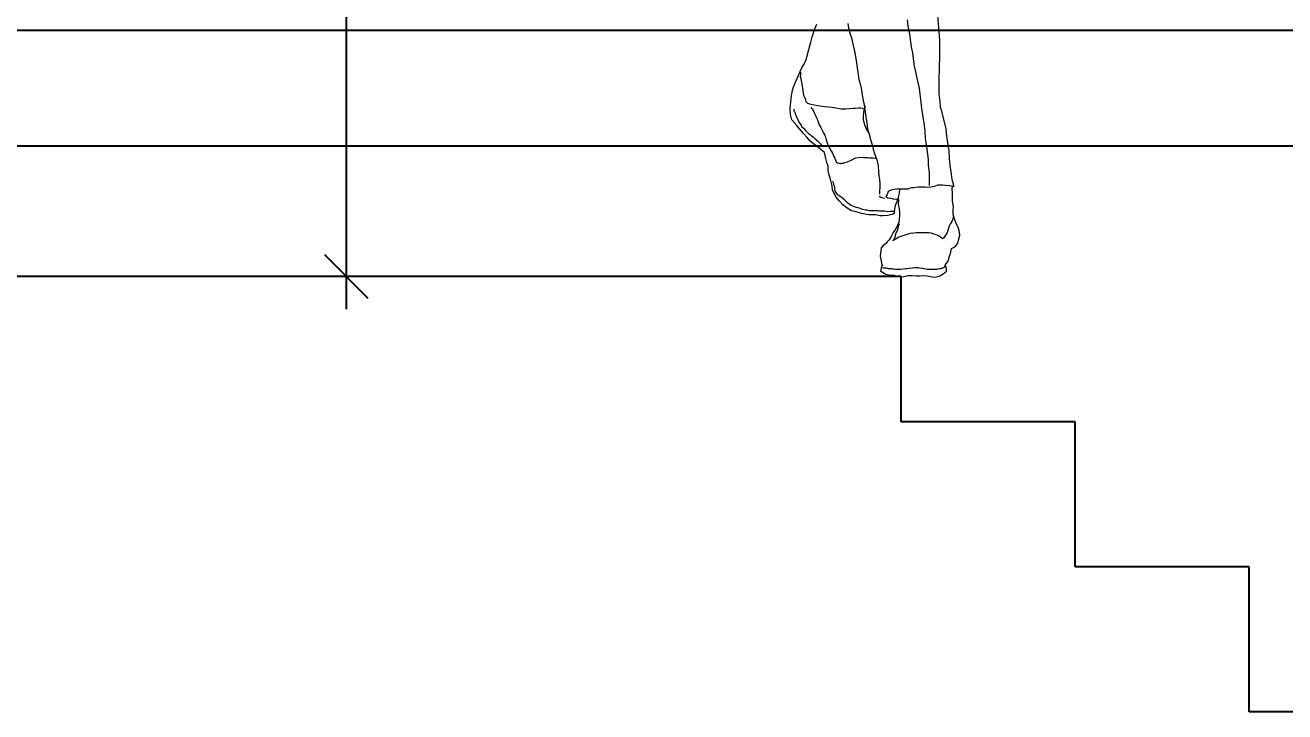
# Model space of a CAD drawing. Header units: centimetres. Extents: x 77721 to 213373, y -51694 to -17847.
# Drawn here: x 79122.8 to 79296.6, y -25289.6 to -25194.9 of the extents above; entities that cross this region are included whole.
import ezdxf

# ---------------------------------------------------------------- set-up
doc = ezdxf.new("R2010")
doc.units = ezdxf.units.CM
doc.header["$LTSCALE"] = 5
doc.header["$MEASUREMENT"] = 0
doc.layers.add('A-FURN', color=25, linetype='Continuous', lineweight=15, true_color=0xa46651)
doc.layers.add('KOTI', color=4, linetype='Continuous')
doc.styles.add('4-', font='simp.shx', dxfattribs={"width": 0.75})
doc.dimstyles.new('KOTI_K50.0cm', dxfattribs={"dimtxt": 12.5, "dimasz": 12.5, "dimexe": 12.5, "dimexo": 0, "dimgap": 2, "dimtad": 1, "dimdec": 1, "dimrnd": 0.1, "dimdsep": 46, "dimtxsty": '4-', "dimtsz": 3, "dimcen": 0.09, "dimdle": 4.5, "dimclrd": 256, "dimclrt": 256, "dimaunit": 1, "dimazin": 2, "dimtfac": 1, "dimtdec": 4, "dimtix": 1, "dimtmove": 2, "dimatfit": 3, "dimfxl": 12.5, "dimfxlon": 1, "dimtvp": 1, "dimtolj": 1, "dimtzin": 0, "dimarcsym": 0})

# ---------------------------------------------------------------- blocks, each defined once
blk = doc.blocks.new('*D195')
at = {"layer": 'Defpoints', "color": 0, "linetype": 'Continuous', "transparency": 16777216}
for p in [(79167.15, -25026.16), (79253.7, -25026.16), (79243.7, -25229.55)]:
    blk.add_point(p, dxfattribs=at)
at = {"layer": 'KOTI', "linetype": 'Continuous', "lineweight": -2, "transparency": 16777216}
for p, q in [((79167.15, -25234.05), (79167.15, -25021.66)), ((79170.15, -25029.16), (79164.15, -25023.16)), ((79170.15, -25232.55), (79164.15, -25226.55))]:
    blk.add_line(p, q, dxfattribs=at)
at = {"layer": 'KOTI', "color": 0, "linetype": 'Continuous', "lineweight": -2, "transparency": 16777216}
for p, q in [((79179.65, -25026.16), (79154.65, -25026.16)), ((79179.65, -25229.55), (79154.65, -25229.55))]:
    blk.add_line(p, q, dxfattribs=at)
at = {"layer": 'KOTI', "linetype": 'Continuous', "transparency": 16777216, "insert": (79158.9, -25127.86), "char_height": 12.5, "attachment_point": 5, "rotation": 90, "style": '4-'}
blk.add_mtext('\\A1;203.4', dxfattribs=at)
blk = doc.blocks.new('PEOPLE11')
at = {"linetype": 'Continuous'}
for points in [[(-0.05845, 0.19997), (-0.05782, 0.1961), (-0.05667, 0.1914), (-0.05563, 0.18869), (-0.05531, 0.18722), (-0.05301, 0.17667), (-0.05197, 0.17082), (-0.05072, 0.1632), (-0.04998, 0.15798), (-0.04967, 0.15568), (-0.04863, 0.15244), (-0.0479, 0.14889), (-0.04748, 0.14555), (-0.04654, 0.14064), (-0.04549, 0.13563), (-0.04497, 0.13228), (-0.04445, 0.12821), (-0.04372, 0.12299), (-0.0433, 0.11975), (-0.04309, 0.1185), (-0.04257, 0.11557), (-0.04173, 0.11275), (-0.041, 0.11024), (-0.04017, 0.10774), (-0.03933, 0.10429), (-0.03839, 0.10095), (-0.03766, 0.09834), (-0.03662, 0.09541), (-0.03568, 0.09249), (-0.03515, 0.09029), (-0.03463, 0.08789), (-0.03421, 0.08309), (-0.0339, 0.08016), (-0.03359, 0.07692), (-0.03327, 0.07369), (-0.03327, 0.07055), (-0.03338, 0.06826), (-0.03338, 0.06544)], [(0.01227, 0.20623), (0.01342, 0.19349), (0.01394, 0.18701), (0.01394, 0.18158), (0.01383, 0.17667), (0.01383, 0.17239), (0.01362, 0.16696), (0.01362, 0.16257), (0.01342, 0.15725), (0.01342, 0.15401), (0.01321, 0.14837), (0.01342, 0.1445), (0.01404, 0.13813), (0.01436, 0.13395), (0.01488, 0.1326), (0.01686, 0.12445), (0.01874, 0.11682), (0.01947, 0.11118), (0.02041, 0.10429), (0.02115, 0.09969), (0.02146, 0.09353), (0.02209, 0.08831), (0.02313, 0.0811), (0.02365, 0.07713), (0.02428, 0.07442), (0.02522, 0.07139), (0.02323, 0.07181), (0.02167, 0.07202), (0.01864, 0.07233), (0.01624, 0.07264), (0.01258, 0.07254), (0.00966, 0.0716), (0.00704, 0.07097), (0.00443, 0.07076), (0.00234, 0.07097), (-0.00048, 0.07087), (-0.00288, 0.07087), (-0.00486, 0.07066), (-0.00643, 0.07055), (-0.00821, 0.07034), (-0.01009, 0.06982), (-0.01123, 0.0694), (-0.01405, 0.0694), (-0.01687, 0.0694), (-0.01949, 0.0694), (-0.02189, 0.06909), (-0.0246, 0.06857), (-0.02669, 0.06752), (-0.02753, 0.06533), (-0.02847, 0.06355), (-0.02701, 0.06261), (-0.0246, 0.0623), (-0.02262, 0.06188), (-0.02001, 0.06157), (-0.01855, 0.06126), (-0.01855, 0.06094), (-0.01865, 0.0575), (-0.01792, 0.05405), (-0.01781, 0.05165), (-0.01781, 0.04831), (-0.01823, 0.0434), (-0.01959, 0.04026), (-0.02126, 0.03713), (-0.02272, 0.03525), (-0.02439, 0.03212), (-0.02596, 0.0294), (-0.02721, 0.02825), (-0.02868, 0.02637), (-0.03035, 0.02543), (-0.03212, 0.02324), (-0.03306, 0.01676), (-0.03254, 0.01394), (-0.0315, 0.00997), (-0.03118, 0.00924), (-0.03192, 0.00851), (-0.03275, 0.00496), (-0.03233, 0.00485), (-0.02836, 0.00245), (-0.02721, 0.00224), (-0.02575, 0.00203), (-0.02189, 0.00162), (-0.02053, 0.00109), (-0.01813, 0.00057), (-0.01635, 0.00047), (-0.01416, 0.00068), (-0.01103, 0.00141), (-0.00789, 0.00151), (-0.00424, 0.0012), (-0.00162, 0.00109), (0.0013, 0.00141), (0.00412, 0.0012), (0.00673, 0.00057), (0.00986, 0.00015), (0.01289, 0.00068), (0.01415, 0.00109), (0.01613, 0.00235), (0.01749, 0.00318), (0.01812, 0.00371), (0.01937, 0.00485), (0.01937, 0.00559), (0.01916, 0.00809), (0.01833, 0.00924), (0.01833, 0.00945), (0.02, 0.01196), (0.02094, 0.01373), (0.02177, 0.01666), (0.0224, 0.01885), (0.02323, 0.02272), (0.02491, 0.02345), (0.02679, 0.02491), (0.02814, 0.02679), (0.02887, 0.02919), (0.02981, 0.03306), (0.02961, 0.03556), (0.02898, 0.03796), (0.02668, 0.04329), (0.02585, 0.04538), (0.02511, 0.04757), (0.02459, 0.04945), (0.02459, 0.05133), (0.02459, 0.05353), (0.02491, 0.05562), (0.02417, 0.06), (0.02407, 0.06147), (0.02397, 0.06345), (0.02417, 0.06544), (0.02397, 0.06711), (0.02386, 0.0694), (0.02397, 0.0717)], [(0.006, 0.07222), (0.006, 0.07567), (0.0059, 0.07839), (0.0059, 0.08236), (0.00516, 0.08821), (0.00506, 0.0927), (0.00454, 0.09677), (0.00412, 0.10105), (0.00328, 0.10627), (0.00287, 0.1093), (0.00255, 0.11505), (0.00161, 0.12132), (0.0012, 0.12466), (0.00078, 0.1279), (-0.00006, 0.13281), (-0.00058, 0.13803), (-0.00152, 0.14429), (-0.00204, 0.14899), (-0.00319, 0.15443), (-0.00465, 0.16048), (-0.00622, 0.16769), (-0.00664, 0.17229), (-0.00726, 0.17667), (-0.00831, 0.18158), (-0.00873, 0.18534), (-0.00967, 0.19161), (-0.01082, 0.19777), (-0.01144, 0.20268)], [(-0.01865, 0.06272), (-0.0198, 0.05969), (-0.02105, 0.05645), (-0.02168, 0.05405), (-0.02178, 0.05133), (-0.02199, 0.05029), (-0.02335, 0.04956), (-0.02471, 0.04925), (-0.02701, 0.04872), (-0.03045, 0.04851), (-0.03296, 0.04841), (-0.03662, 0.04914), (-0.0385, 0.04925), (-0.04194, 0.04914), (-0.04497, 0.04977), (-0.04842, 0.0506), (-0.05291, 0.05175), (-0.05542, 0.05238), (-0.05907, 0.05436), (-0.06241, 0.05697), (-0.06513, 0.06021), (-0.06753, 0.06314), (-0.06931, 0.06606), (-0.07056, 0.06878), (-0.07087, 0.07191), (-0.07129, 0.07421), (-0.07202, 0.07734), (-0.07307, 0.08048), (-0.0739, 0.08403), (-0.0739, 0.08726), (-0.07495, 0.0905), (-0.07578, 0.09364), (-0.07693, 0.09823), (-0.07934, 0.10043), (-0.08132, 0.10199), (-0.08445, 0.10429), (-0.088, 0.10732), (-0.09051, 0.11014), (-0.09323, 0.11317), (-0.09646, 0.11703), (-0.09855, 0.11944), (-0.10252, 0.12403), (-0.10357, 0.1281), (-0.10388, 0.13291), (-0.10357, 0.13594), (-0.10315, 0.14043), (-0.10284, 0.14304), (-0.10221, 0.14597), (-0.10137, 0.14899), (-0.10033, 0.15171), (-0.09866, 0.15599), (-0.0973, 0.15892), (-0.09594, 0.16216), (-0.09458, 0.16487), (-0.0926, 0.16842), (-0.09114, 0.17166), (-0.09041, 0.17448), (-0.08947, 0.17834), (-0.08832, 0.18231), (-0.08748, 0.18524), (-0.08644, 0.18931), (-0.08529, 0.19339), (-0.08445, 0.19568), (-0.08289, 0.19923)], [(-0.04643, 0.13281), (-0.04696, 0.13281), (-0.0481, 0.13312), (-0.05019, 0.13322), (-0.05228, 0.13281), (-0.05458, 0.13281), (-0.0574, 0.1326), (-0.05991, 0.13239), (-0.06356, 0.13239), (-0.06659, 0.13301), (-0.07067, 0.13375), (-0.0739, 0.13406), (-0.07683, 0.13437), (-0.08059, 0.13479), (-0.08623, 0.13573), (-0.08832, 0.13625), (-0.08988, 0.13688), (-0.09114, 0.13813), (-0.09145, 0.1398), (-0.09197, 0.14116), (-0.09312, 0.14315), (-0.09344, 0.14492), (-0.09364, 0.14701), (-0.09417, 0.15046), (-0.09448, 0.15234), (-0.09521, 0.1562), (-0.09563, 0.15777), (-0.09552, 0.15954), (-0.09542, 0.16163)], [(-0.10106, 0.13249), (-0.10096, 0.13249), (-0.10096, 0.13113), (-0.10075, 0.13072), (-0.10023, 0.12967), (-0.0997, 0.12852), (-0.0996, 0.128), (-0.09949, 0.12769), (-0.09887, 0.12643), (-0.09824, 0.12518), (-0.09814, 0.12476), (-0.0974, 0.12299), (-0.09678, 0.12184), (-0.09626, 0.12121), (-0.09532, 0.11985), (-0.09458, 0.1186), (-0.09344, 0.11735), (-0.09333, 0.11735), (-0.09176, 0.11557), (-0.09072, 0.11463), (-0.08936, 0.11338), (-0.08821, 0.11254), (-0.08696, 0.1115), (-0.08581, 0.11056), (-0.08414, 0.10899), (-0.08268, 0.10774), (-0.08163, 0.1068), (-0.0809, 0.10607), (-0.07892, 0.10419), (-0.0786, 0.10377), (-0.07766, 0.10304)], [(-0.08769, 0.13395), (-0.08738, 0.13354), (-0.08612, 0.13239), (-0.08592, 0.13155), (-0.08529, 0.1304), (-0.08456, 0.12894), (-0.08362, 0.12685), (-0.0831, 0.1256), (-0.08236, 0.12414), (-0.08205, 0.12309), (-0.08153, 0.12163), (-0.0809, 0.12017), (-0.07975, 0.11797), (-0.07934, 0.11735), (-0.07787, 0.11432), (-0.07777, 0.114), (-0.07735, 0.11317), (-0.07652, 0.11192), (-0.0761, 0.11024), (-0.07578, 0.1092), (-0.07558, 0.10847), (-0.07484, 0.10669), (-0.07411, 0.10439), (-0.07328, 0.10272), (-0.07265, 0.10137), (-0.0714, 0.09907), (-0.07056, 0.09771), (-0.07035, 0.0974), (-0.06941, 0.0952), (-0.06879, 0.09374), (-0.06732, 0.0905), (-0.06691, 0.09019), (-0.06607, 0.09009), (-0.0645, 0.08956), (-0.06398, 0.08956), (-0.06315, 0.08977), (-0.06189, 0.08998), (-0.06074, 0.0904), (-0.0598, 0.09071), (-0.05855, 0.09092), (-0.05803, 0.09123), (-0.05688, 0.09165), (-0.05573, 0.09228), (-0.05469, 0.0928), (-0.05312, 0.09374), (-0.05218, 0.09416), (-0.04998, 0.09447), (-0.04779, 0.09468), (-0.04612, 0.09447), (-0.04455, 0.09437), (-0.04257, 0.09426), (-0.04142, 0.09416), (-0.03944, 0.09416), (-0.0385, 0.09405), (-0.03693, 0.09395), (-0.03599, 0.09364)], [(-0.04466, 0.13489), (-0.0457, 0.13176), (-0.04602, 0.12946), (-0.04622, 0.12716), (-0.04622, 0.12393), (-0.0457, 0.12226), (-0.04508, 0.11964), (-0.04393, 0.11693), (-0.04257, 0.11494), (-0.04142, 0.11275)], [(-0.0221, 0.05207), (-0.02272, 0.05175), (-0.02293, 0.05175), (-0.02398, 0.05175), (-0.02513, 0.05175), (-0.0268, 0.05154), (-0.02826, 0.05175), (-0.02941, 0.05196), (-0.03014, 0.05196), (-0.03139, 0.05196), (-0.03286, 0.05207), (-0.03369, 0.05217), (-0.03474, 0.05227), (-0.0363, 0.05227), (-0.03745, 0.05227), (-0.03944, 0.05227), (-0.04132, 0.05238), (-0.04309, 0.0528), (-0.04455, 0.0529), (-0.04685, 0.05353), (-0.04873, 0.05426), (-0.0504, 0.05468), (-0.05155, 0.05499), (-0.05322, 0.05541), (-0.05437, 0.05593), (-0.05583, 0.05666), (-0.0574, 0.05771), (-0.05855, 0.05854), (-0.0598, 0.05969), (-0.06022, 0.06011), (-0.06116, 0.06094), (-0.06262, 0.0622), (-0.06346, 0.06293), (-0.0645, 0.06366), (-0.06565, 0.06439), (-0.06659, 0.06533), (-0.06753, 0.06679), (-0.06837, 0.06815), (-0.06858, 0.0692), (-0.06868, 0.07087), (-0.06889, 0.0717), (-0.0691, 0.07243), (-0.06941, 0.07348), (-0.07014, 0.07557)], [(-0.03411, 0.06397), (-0.03327, 0.06355), (-0.03233, 0.06314), (-0.03077, 0.06251), (-0.02983, 0.0623), (-0.02962, 0.0623)], [(-0.01844, 0.06209), (-0.01844, 0.06272), (-0.01834, 0.06397), (-0.01834, 0.06408), (-0.01802, 0.06512), (-0.01802, 0.06533), (-0.01781, 0.06627), (-0.01771, 0.067), (-0.01771, 0.06752), (-0.0174, 0.06867), (-0.01729, 0.0694)], [(0.02491, 0.04789), (0.02459, 0.04747), (0.02407, 0.04538), (0.02365, 0.04402), (0.0225, 0.04246), (0.02146, 0.04026), (0.02094, 0.03859), (0.02041, 0.03682), (0.01979, 0.03535), (0.01895, 0.034), (0.01843, 0.03316), (0.01749, 0.03159), (0.01707, 0.03076), (0.01624, 0.03034), (0.0154, 0.03097), (0.01467, 0.0317), (0.013, 0.03264), (0.0107, 0.03379), (0.00934, 0.034), (0.00757, 0.03473), (0.00537, 0.03514), (0.00381, 0.03514), (0.00224, 0.03504), (0.00015, 0.03504), (-0.00173, 0.03514), (-0.00434, 0.03514), (-0.00653, 0.03473), (-0.00935, 0.03441), (-0.01186, 0.03379), (-0.01416, 0.03295), (-0.01593, 0.03232), (-0.01834, 0.03159), (-0.02043, 0.03034), (-0.02241, 0.0293), (-0.02283, 0.02909), (-0.0222, 0.0293), (-0.02157, 0.03055), (-0.02147, 0.03138), (-0.02095, 0.03264), (-0.02053, 0.03441), (-0.01938, 0.03682), (-0.01875, 0.03859), (-0.01823, 0.04078), (-0.01781, 0.04225)], [(-0.03087, 0.00767), (-0.03077, 0.00757), (-0.03045, 0.00757), (-0.03003, 0.00757), (-0.02972, 0.00757), (-0.02941, 0.00747), (-0.02899, 0.00747), (-0.02857, 0.00736), (-0.02774, 0.00726), (-0.02732, 0.00715), (-0.02659, 0.00705), (-0.02554, 0.00694), (-0.02502, 0.00694), (-0.02429, 0.00684), (-0.02356, 0.00673), (-0.02251, 0.00663), (-0.02105, 0.00653), (-0.0198, 0.00642), (-0.01802, 0.00642), (-0.01667, 0.00642), (-0.01489, 0.00663), (-0.01301, 0.00684), (-0.01197, 0.00694), (-0.00998, 0.00726), (-0.00768, 0.00757), (-0.00559, 0.00767), (-0.00444, 0.00778), (-0.00298, 0.00778), (-0.00173, 0.00747), (0.00036, 0.00715), (0.0012, 0.00694), (0.00318, 0.00663), (0.00422, 0.00653), (0.00506, 0.00653), (0.00631, 0.00642), (0.00725, 0.00642), (0.0084, 0.00642), (0.00955, 0.00642), (0.01049, 0.00642), (0.0108, 0.00642), (0.01164, 0.00653), (0.01258, 0.00663), (0.0131, 0.00663), (0.01436, 0.00694), (0.01488, 0.00705), (0.0154, 0.00715), (0.01592, 0.00726), (0.01655, 0.00757), (0.01686, 0.00767), (0.01739, 0.00809), (0.01843, 0.00893)]]:
    blk.add_lwpolyline(points, dxfattribs=at)

msp = doc.modelspace()

# ---------------------------------------------------------------- linework, layer by layer
at = {"layer": 'KOTI', "color": 2, "linetype": 'Continuous', "true_color": 0xf1eb1f}
for p, q in [((79040.7, -25195.55), (79466.7, -25195.6)), ((79466.7, -25211.55), (79040.7, -25211.55)), ((79243.7, -25229.55), (79040.7, -25229.55)), ((79243.7, -25249.55), (79243.7, -25229.55)), ((79267.7, -25249.55), (79243.7, -25249.55)), ((79267.7, -25269.55), (79267.7, -25249.55)), ((79291.7, -25269.55), (79267.7, -25269.55)), ((79291.7, -25289.55), (79291.7, -25269.55)), ((79315.7, -25289.55), (79291.7, -25289.55))]:
    msp.add_line(p, q, dxfattribs=at)

# ---------------------------------------------------------------- block references
at = {"layer": 'A-FURN', "xscale": 175.0993450000053, "yscale": 175.0993450000053, "zscale": 175.0993450000053}
msp.add_blockref('PEOPLE11', (79246.57, -25229.64), dxfattribs=at)

# ---------------------------------------------------------------- dimensions: what is measured, and where the dimension line sits
at = {"layer": 'KOTI', "color": 2, "linetype": 'Continuous', "true_color": 0xf1eb1f}
dim = msp.add_linear_dim(base=(79167.15, -25026.16), p1=(79243.7, -25229.55), p2=(79253.7, -25026.16), angle=90, dimstyle='KOTI_K50.0cm', dxfattribs=at)
dim.commit()
dim.dimension.update_dxf_attribs({"geometry": '*D195', "text_midpoint": (79158.9, -25127.86)})

doc.saveas('drawing.dxf')
